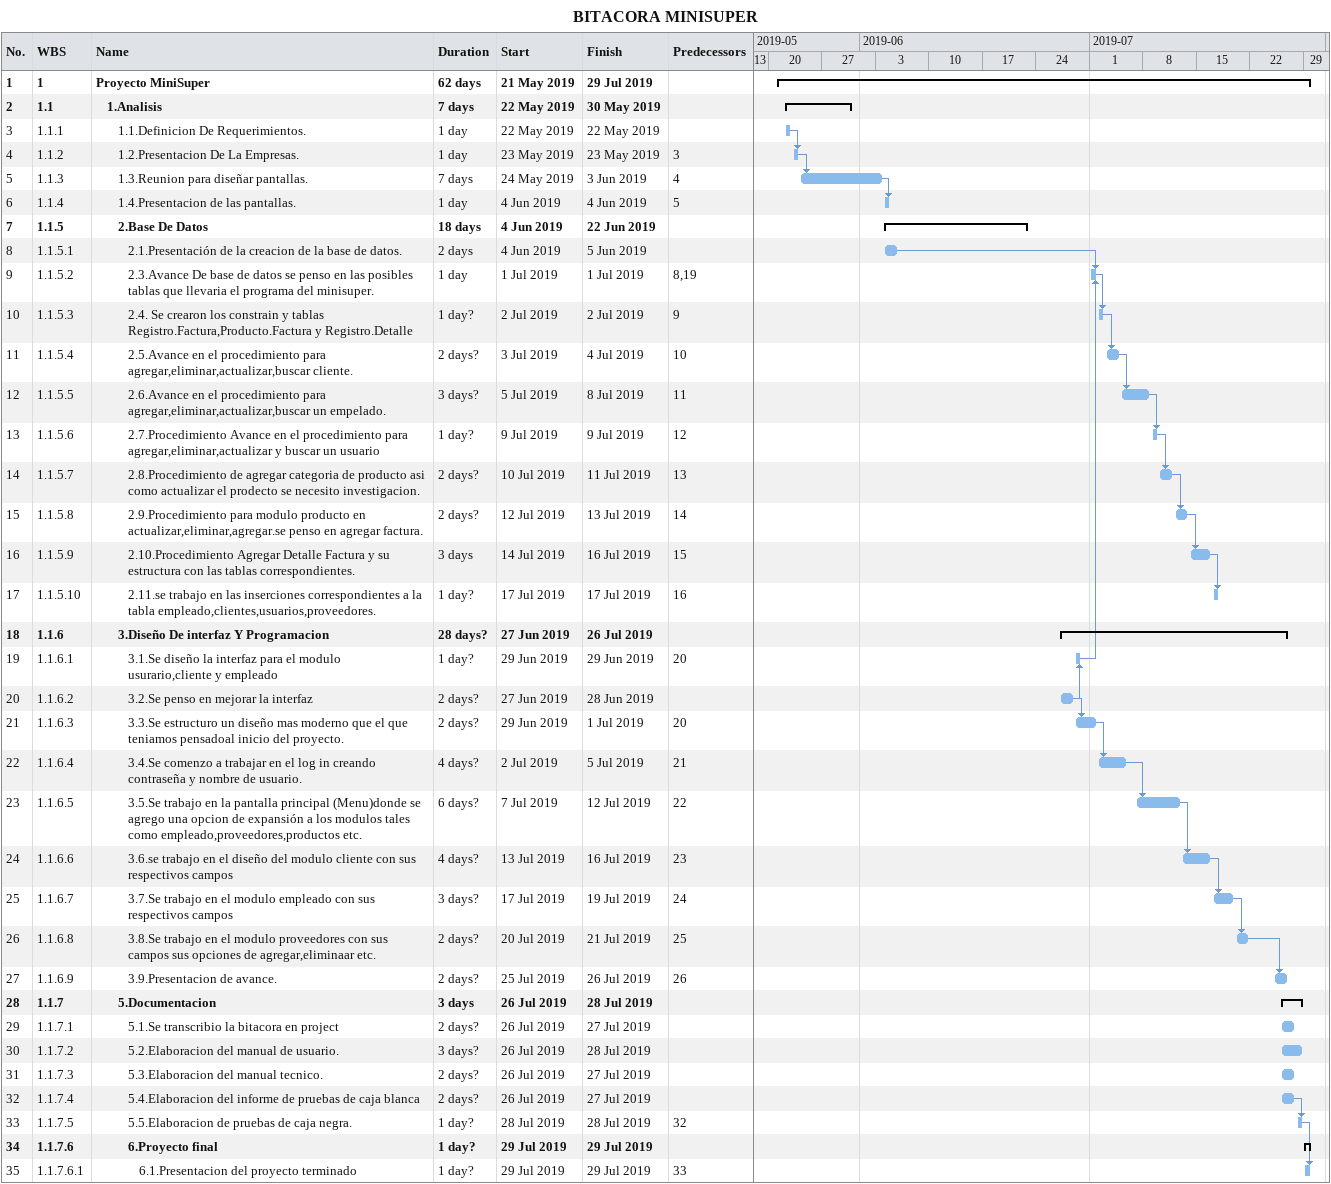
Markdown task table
BITACORA MINISUPER

| ID | WBS | Task | Duration | Start | Finish | Predecessors |
|---|---|---|---|---|---|---|
| 1 | 1 | **Proyecto MiniSuper** | 62d | 2019-05-21 | 2019-07-29 |  |
| 2 | 1.1 | **1.Analisis** | 7d | 2019-05-22 | 2019-05-30 |  |
| 3 | 1.1.1 | 1.1.Definicion De Requerimientos. | 1d | 2019-05-22 | 2019-05-22 |  |
| 4 | 1.1.2 | 1.2.Presentacion De La Empresas. | 1d | 2019-05-23 | 2019-05-23 | 3 |
| 5 | 1.1.3 | 1.3.Reunion para diseñar pantallas. | 7d | 2019-05-24 | 2019-06-03 | 4 |
| 6 | 1.1.4 | 1.4.Presentacion de las pantallas. | 1d | 2019-06-04 | 2019-06-04 | 5 |
| 7 | 1.1.5 | **2.Base De Datos** | 18d | 2019-06-04 | 2019-06-22 |  |
| 8 | 1.1.5.1 | 2.1.Presentación de la creacion de la base de datos. | 2d | 2019-06-04 | 2019-06-05 |  |
| 9 | 1.1.5.2 | 2.3.Avance De base de datos se penso en las posibles tablas que llevaria el programa del minisuper. | 1d | 2019-07-01 | 2019-07-01 | 8, 19 |
| 10 | 1.1.5.3 | 2.4. Se crearon los constrain y tablas Registro.Factura,Producto.Factura y Registro.Detalle | 1d? | 2019-07-02 | 2019-07-02 | 9 |
| 11 | 1.1.5.4 | 2.5.Avance en el procedimiento para agregar,eliminar,actualizar,buscar cliente. | 2d? | 2019-07-03 | 2019-07-04 | 10 |
| 12 | 1.1.5.5 | 2.6.Avance en el procedimiento para agregar,eliminar,actualizar,buscar un empelado. | 3d? | 2019-07-05 | 2019-07-08 | 11 |
| 13 | 1.1.5.6 | 2.7.Procedimiento Avance en el procedimiento para agregar,eliminar,actualizar y buscar un usuario | 1d? | 2019-07-09 | 2019-07-09 | 12 |
| 14 | 1.1.5.7 | 2.8.Procedimiento de agregar categoria de producto asi como actualizar el prodecto se necesito investigacion. | 2d? | 2019-07-10 | 2019-07-11 | 13 |
| 15 | 1.1.5.8 | 2.9.Procedimiento para modulo producto en actualizar,eliminar,agregar.se penso en agregar factura. | 2d? | 2019-07-12 | 2019-07-13 | 14 |
| 16 | 1.1.5.9 | 2.10.Procedimiento Agregar Detalle Factura y su estructura con las tablas correspondientes. | 3d | 2019-07-14 | 2019-07-16 | 15 |
| 17 | 1.1.5.10 | 2.11.se trabajo en las inserciones correspondientes a la tabla empleado,clientes,usuarios,proveedores. | 1d? | 2019-07-17 | 2019-07-17 | 16 |
| 18 | 1.1.6 | **3.Diseño De interfaz Y Programacion** | 28d? | 2019-06-27 | 2019-07-26 |  |
| 19 | 1.1.6.1 | 3.1.Se diseño la interfaz para el modulo usurario,cliente y empleado | 1d? | 2019-06-29 | 2019-06-29 | 20 |
| 20 | 1.1.6.2 | 3.2.Se penso en mejorar la interfaz | 2d? | 2019-06-27 | 2019-06-28 |  |
| 21 | 1.1.6.3 | 3.3.Se estructuro un diseño mas moderno que el que teniamos pensadoal inicio del proyecto. | 2d? | 2019-06-29 | 2019-07-01 | 20 |
| 22 | 1.1.6.4 | 3.4.Se comenzo a trabajar en el log in creando contraseña y nombre de usuario. | 4d? | 2019-07-02 | 2019-07-05 | 21 |
| 23 | 1.1.6.5 | 3.5.Se trabajo en la pantalla principal (Menu)donde se agrego una opcion de expansión a los modulos tales como empleado,proveedores,productos etc. | 6d? | 2019-07-07 | 2019-07-12 | 22 |
| 24 | 1.1.6.6 | 3.6.se trabajo en el diseño del modulo cliente con sus respectivos campos | 4d? | 2019-07-13 | 2019-07-16 | 23 |
| 25 | 1.1.6.7 | 3.7.Se trabajo en el modulo empleado con sus respectivos campos | 3d? | 2019-07-17 | 2019-07-19 | 24 |
| 26 | 1.1.6.8 | 3.8.Se trabajo en el modulo proveedores con sus campos sus opciones de agregar,eliminaar etc. | 2d? | 2019-07-20 | 2019-07-21 | 25 |
| 27 | 1.1.6.9 | 3.9.Presentacion de avance. | 2d? | 2019-07-25 | 2019-07-26 | 26 |
| 28 | 1.1.7 | **5.Documentacion** | 3d | 2019-07-26 | 2019-07-28 |  |
| 29 | 1.1.7.1 | 5.1.Se transcribio la bitacora en project | 2d? | 2019-07-26 | 2019-07-27 |  |
| 30 | 1.1.7.2 | 5.2.Elaboracion del manual de usuario. | 3d? | 2019-07-26 | 2019-07-28 |  |
| 31 | 1.1.7.3 | 5.3.Elaboracion del manual tecnico. | 2d? | 2019-07-26 | 2019-07-27 |  |
| 32 | 1.1.7.4 | 5.4.Elaboracion del informe de pruebas de caja blanca | 2d? | 2019-07-26 | 2019-07-27 |  |
| 33 | 1.1.7.5 | 5.5.Elaboracion de pruebas de caja negra. | 1d? | 2019-07-28 | 2019-07-28 | 32 |
| 34 | 1.1.7.6 | **6.Proyecto final** | 1d? | 2019-07-29 | 2019-07-29 |  |
| 35 | 1.1.7.6.1 | 6.1.Presentacion del proyecto terminado | 1d? | 2019-07-29 | 2019-07-29 | 33 |
